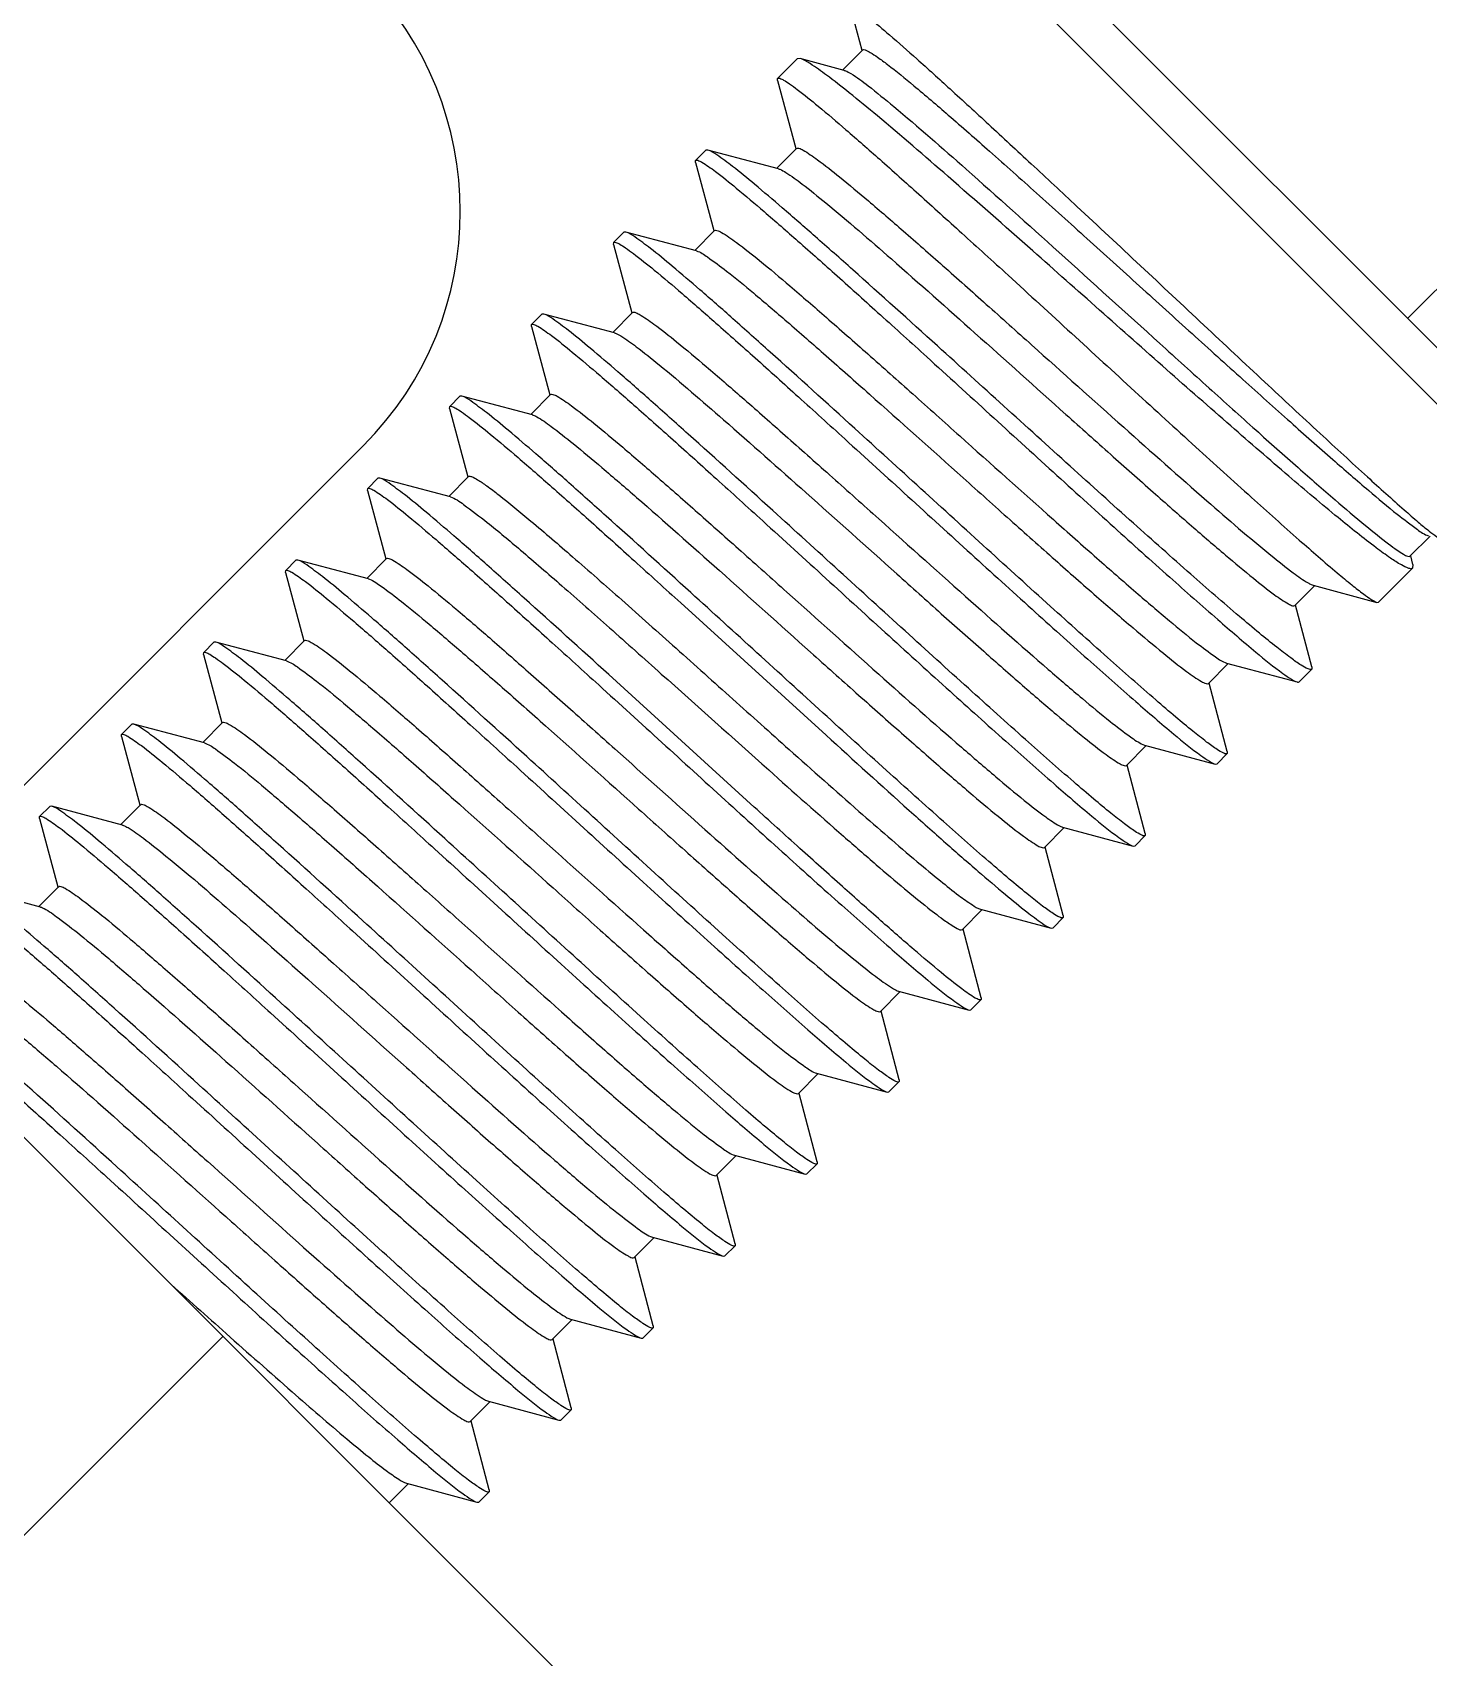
# Model space of a CAD drawing. Extents: x -1396510 to 1250330, y -1892470 to 1623980.
# Drawn here: x -1162113.2 to -1162012.9, y -61658.1 to -61541.4 of the extents above; entities that cross this region are included whole.
import ezdxf

# ---------------------------------------------------------------- set-up
doc = ezdxf.new("R2010")
doc.units = 0
doc.header["$LTSCALE"] = 1000
doc.header["$MEASUREMENT"] = 0

msp = doc.modelspace()

# ---------------------------------------------------------------- linework, layer by layer
at = {"linetype": 'Continuous'}
for p, q in [((-1162240.14, -61494.41), (-1162049.02, -61685.53)), ((-1161998.18, -61578.19), (-1162052.74, -61523.63)), ((-1162047.67, -61532.73), (-1162007.29, -61573.12)), ((-1162054.44, -61539.58), (-1162053.6, -61542.69)), ((-1162053.55, -61542.67), (-1162054.98, -61544.11)), ((-1162059.66, -61544.72), (-1162058.25, -61543.31)), ((-1162058.04, -61543.29), (-1162058.25, -61543.31)), ((-1162054.87, -61544.14), (-1162058.04, -61543.29)), ((-1162059.67, -61544.86), (-1162059.66, -61544.72)), ((-1162059.67, -61544.86), (-1162058.35, -61549.76)), ((-1162000.95, -61548.49), (-1162014.41, -61561.96)), ((-1162065.56, -61550.75), (-1162065.55, -61550.61)), ((-1162065.56, -61550.75), (-1162064.24, -61555.65)), ((-1162065.55, -61550.61), (-1162064.81, -61549.87)), ((-1162064.67, -61549.86), (-1162064.81, -61549.87)), ((-1162059.6, -61551.21), (-1162064.67, -61549.86)), ((-1162058.3, -61549.75), (-1162059.72, -61551.17)), ((-1162071.45, -61556.64), (-1162071.43, -61556.49)), ((-1162071.45, -61556.64), (-1162070.13, -61561.54)), ((-1162071.44, -61556.49), (-1162070.7, -61555.76)), ((-1162070.56, -61555.75), (-1162070.7, -61555.76)), ((-1162065.49, -61557.1), (-1162070.56, -61555.75)), ((-1162064.18, -61555.64), (-1162065.61, -61557.07)), ((-1162077.33, -61562.53), (-1162077.33, -61562.38)), ((-1162077.33, -61562.38), (-1162076.59, -61561.65)), ((-1162076.45, -61561.64), (-1162076.59, -61561.65)), ((-1162071.38, -61562.99), (-1162076.45, -61561.64)), ((-1162070.07, -61561.53), (-1162071.5, -61562.96)), ((-1162077.33, -61562.53), (-1162076.02, -61567.43)), ((-1162083.22, -61568.42), (-1162083.21, -61568.27)), ((-1162083.21, -61568.27), (-1162082.48, -61567.54)), ((-1162082.34, -61567.53), (-1162082.48, -61567.54)), ((-1162077.27, -61568.88), (-1162082.34, -61567.53)), ((-1162075.96, -61567.42), (-1162077.39, -61568.85)), ((-1162083.22, -61568.42), (-1162081.91, -61573.32)), ((-1162089.42, -61571.09), (-1162123.07, -61604.75)), ((-1162089.11, -61574.31), (-1162089.1, -61574.16)), ((-1162089.1, -61574.16), (-1162088.37, -61573.43)), ((-1162088.23, -61573.42), (-1162088.37, -61573.43)), ((-1162083.16, -61574.77), (-1162088.23, -61573.42)), ((-1162081.85, -61573.31), (-1162083.28, -61574.74)), ((-1162089.11, -61574.31), (-1162087.8, -61579.21)), ((-1162014.24, -61579.03), (-1162012.8, -61577.59)), ((-1162094.99, -61580.05), (-1162094.26, -61579.32)), ((-1162094.12, -61579.31), (-1162094.26, -61579.32)), ((-1162089.05, -61580.66), (-1162094.12, -61579.31)), ((-1162087.74, -61579.2), (-1162089.17, -61580.63)), ((-1162016.5, -61582.33), (-1162014.05, -61579.89)), ((-1162014.03, -61579.62), (-1162014.19, -61579.01)), ((-1162014.03, -61579.62), (-1162014.05, -61579.89)), ((-1162095, -61580.2), (-1162094.99, -61580.05)), ((-1162095, -61580.2), (-1162093.69, -61585.1)), ((-1162089.05, -61580.66), (-1162088.97, -61580.68)), ((-1162022.51, -61582.57), (-1162021.08, -61581.14)), ((-1162021.2, -61581.11), (-1162016.61, -61582.34)), ((-1162016.61, -61582.34), (-1162016.5, -61582.33)), ((-1162066.62, -61582.38), (-1162056.18, -61591.88)), ((-1162021.29, -61586.96), (-1162022.46, -61582.55)), ((-1162100.88, -61585.94), (-1162100.15, -61585.21)), ((-1162100.01, -61585.2), (-1162100.15, -61585.21)), ((-1162094.94, -61586.55), (-1162100.01, -61585.2)), ((-1162093.63, -61585.09), (-1162095.06, -61586.52)), ((-1162100.89, -61586.09), (-1162100.88, -61585.94)), ((-1162100.89, -61586.09), (-1162099.58, -61590.99)), ((-1162028.72, -61588.16), (-1162027.29, -61586.73)), ((-1162027.41, -61586.7), (-1162022.35, -61588.06)), ((-1162021.29, -61586.96), (-1162021.3, -61587.14)), ((-1162061.34, -61597.04), (-1162071.78, -61587.53)), ((-1162027.36, -61593.06), (-1162028.67, -61588.15)), ((-1162022.21, -61588.05), (-1162021.3, -61587.14)), ((-1162106.77, -61591.83), (-1162106.04, -61591.1)), ((-1162105.9, -61591.09), (-1162106.04, -61591.1)), ((-1162100.83, -61592.44), (-1162105.9, -61591.09)), ((-1162099.52, -61590.98), (-1162100.95, -61592.41)), ((-1162106.78, -61591.98), (-1162106.77, -61591.83)), ((-1162106.78, -61591.98), (-1162105.47, -61596.88)), ((-1162034.61, -61594.05), (-1162033.18, -61592.62)), ((-1162033.42, -61592.55), (-1162033.3, -61592.59)), ((-1162033.3, -61592.59), (-1162028.24, -61593.95)), ((-1162028.24, -61593.95), (-1162028.1, -61593.94)), ((-1162028.1, -61593.94), (-1162027.37, -61593.2)), ((-1162027.36, -61593.06), (-1162027.37, -61593.2)), ((-1162033.25, -61598.95), (-1162034.56, -61594.04)), ((-1162112.66, -61597.72), (-1162111.93, -61596.99)), ((-1162111.79, -61596.98), (-1162111.93, -61596.99)), ((-1162106.72, -61598.33), (-1162111.79, -61596.98)), ((-1162105.41, -61596.87), (-1162106.84, -61598.3)), ((-1162112.67, -61597.87), (-1162112.66, -61597.72)), ((-1162112.67, -61597.87), (-1162111.36, -61602.77)), ((-1162040.5, -61599.94), (-1162039.07, -61598.51)), ((-1162039.19, -61598.48), (-1162034.13, -61599.84)), ((-1162034.13, -61599.84), (-1162033.99, -61599.83)), ((-1162033.99, -61599.83), (-1162033.26, -61599.09)), ((-1162033.25, -61598.95), (-1162033.26, -61599.09)), ((-1162039.14, -61604.84), (-1162040.45, -61599.93)), ((-1162112.61, -61604.22), (-1162117.68, -61602.87)), ((-1162111.3, -61602.76), (-1162112.73, -61604.19)), ((-1162046.39, -61605.83), (-1162044.96, -61604.4)), ((-1162045.08, -61604.37), (-1162040.02, -61605.73)), ((-1162039.88, -61605.72), (-1162039.15, -61604.98)), ((-1162039.14, -61604.84), (-1162039.15, -61604.98)), ((-1162045.03, -61610.73), (-1162046.34, -61605.82)), ((-1162040.02, -61605.73), (-1162039.88, -61605.72)), ((-1162052.28, -61611.72), (-1162050.85, -61610.29)), ((-1162050.97, -61610.26), (-1162045.91, -61611.62)), ((-1162045.77, -61611.61), (-1162045.04, -61610.87)), ((-1162045.03, -61610.73), (-1162045.04, -61610.87)), ((-1162050.92, -61616.62), (-1162052.23, -61611.71)), ((-1162045.91, -61611.62), (-1162045.77, -61611.61)), ((-1162058.17, -61617.61), (-1162056.74, -61616.18)), ((-1162056.86, -61616.15), (-1162051.8, -61617.51)), ((-1162051.66, -61617.5), (-1162050.93, -61616.76)), ((-1162050.92, -61616.62), (-1162050.93, -61616.76)), ((-1162056.81, -61622.51), (-1162058.12, -61617.6)), ((-1162051.8, -61617.51), (-1162051.66, -61617.5)), ((-1162064.06, -61623.5), (-1162062.63, -61622.07)), ((-1162062.75, -61622.04), (-1162057.69, -61623.4)), ((-1162057.55, -61623.39), (-1162056.82, -61622.65)), ((-1162056.81, -61622.51), (-1162056.82, -61622.65)), ((-1162062.7, -61628.4), (-1162064.01, -61623.49)), ((-1162057.69, -61623.4), (-1162057.55, -61623.39)), ((-1162069.95, -61629.39), (-1162068.52, -61627.96)), ((-1162068.79, -61627.88), (-1162068.64, -61627.93)), ((-1162068.64, -61627.93), (-1162063.58, -61629.29)), ((-1162063.44, -61629.28), (-1162062.71, -61628.54)), ((-1162062.7, -61628.4), (-1162062.71, -61628.54)), ((-1162068.59, -61634.29), (-1162069.9, -61629.37)), ((-1162063.58, -61629.29), (-1162063.44, -61629.28)), ((-1162075.84, -61635.28), (-1162074.41, -61633.85)), ((-1162074.53, -61633.82), (-1162069.47, -61635.18)), ((-1162069.33, -61635.17), (-1162068.6, -61634.43)), ((-1162068.59, -61634.29), (-1162068.6, -61634.43)), ((-1162126.43, -61661.98), (-1162099.51, -61635.05)), ((-1162074.48, -61640.18), (-1162075.79, -61635.26)), ((-1162069.47, -61635.18), (-1162069.33, -61635.17)), ((-1162081.73, -61641.17), (-1162080.3, -61639.74)), ((-1162080.42, -61639.71), (-1162075.36, -61641.07)), ((-1162075.22, -61641.06), (-1162074.49, -61640.32)), ((-1162074.48, -61640.18), (-1162074.49, -61640.32)), ((-1162080.37, -61646.07), (-1162081.68, -61641.15)), ((-1162075.36, -61641.07), (-1162075.22, -61641.06)), ((-1162087.56, -61647), (-1162086.19, -61645.63)), ((-1162086.31, -61645.6), (-1162081.25, -61646.96)), ((-1162081.11, -61646.95), (-1162080.38, -61646.21)), ((-1162080.37, -61646.07), (-1162080.38, -61646.21)), ((-1162081.25, -61646.96), (-1162081.11, -61646.95))]:
    msp.add_line(p, q, dxfattribs=at)
for centre, radius, start, end in [((-1162106.25, -61554.27), 23.8, 315.0001, 44.9999), ((-1160391.07, -59718.89), 2566.87, 228.15527, 228.28072)]:
    msp.add_arc(centre, radius, start, end, dxfattribs=at)
for points, knots in [([(-1162054.43, -61539.49), (-1162054.4, -61539.46), (-1162054.23, -61539.53), (-1162053.99, -61539.68), (-1162053.57, -61539.97), (-1162052.77, -61540.61), (-1162051.44, -61541.74), (-1162049.51, -61543.44), (-1162047.14, -61545.59), (-1162044.4, -61548.1), (-1162041.36, -61550.92), (-1162039.25, -61552.89), (-1162038.16, -61553.91)], [0, 0, 0, 0, 0.005961, 0.020019, 0.042763, 0.074169, 0.16218, 0.281779, 0.42973, 0.601989, 0.793845, 1, 1, 1, 1]), ([(-1162053.55, -61542.67), (-1162053.51, -61542.63), (-1162053.27, -61542.69), (-1162052.95, -61542.88), (-1162052.4, -61543.24), (-1162051.36, -61544.02), (-1162049.66, -61545.41), (-1162047.22, -61547.49), (-1162044.29, -61550.07), (-1162040.97, -61553.03), (-1162037.39, -61556.26), (-1162033.66, -61559.63), (-1162029.94, -61563.01), (-1162026.33, -61566.26), (-1162022.96, -61569.28), (-1162019.95, -61571.95), (-1162017.4, -61574.15), (-1162015.39, -61575.86), (-1162013.96, -61576.92), (-1162013.21, -61577.48), (-1162012.91, -61577.56)], [0, 0, 0, 0, 0.003403, 0.010859, 0.022763, 0.03908, 0.084361, 0.145013, 0.218706, 0.302631, 0.393625, 0.488307, 0.583205, 0.674888, 0.760095, 0.835845, 0.89954, 0.949057, 0.982826, 1, 1, 1, 1]), ([(-1162041.34, -61557.1), (-1162043.36, -61555.31), (-1162047.06, -61552.06), (-1162051.44, -61548.26), (-1162054.37, -61545.86), (-1162055.97, -61544.59), (-1162057.13, -61543.77), (-1162057.78, -61543.36), (-1162058.04, -61543.29)], [0, 0, 0, 0, 0.372718, 0.681061, 0.801832, 0.896452, 0.962849, 1, 1, 1, 1]), ([(-1162059.66, -61544.72), (-1162059.62, -61544.68), (-1162059.44, -61544.72), (-1162059.18, -61544.86), (-1162058.74, -61545.14), (-1162057.92, -61545.75), (-1162056.56, -61546.85), (-1162054.59, -61548.53), (-1162052.19, -61550.64), (-1162049.42, -61553.12), (-1162046.35, -61555.9), (-1162044.21, -61557.84), (-1162043.1, -61558.85)], [0, 0, 0, 0, 0.00672, 0.021093, 0.043999, 0.075491, 0.163523, 0.283007, 0.430749, 0.60272, 0.794233, 1, 1, 1, 1]), ([(-1162054.87, -61544.14), (-1162054.84, -61544.14), (-1162054.67, -61544.2), (-1162054.52, -61544.29), (-1162054.4, -61544.37)], [0, 0, 0, 0, 0.181453, 1, 1, 1, 1]), ([(-1162054.4, -61544.37), (-1162053.96, -61544.63), (-1162052.93, -61545.41), (-1162050.15, -61547.68), (-1162045.59, -61551.68), (-1162039.25, -61557.38), (-1162033.45, -61562.63), (-1162028.74, -61566.89), (-1162025.43, -61569.87), (-1162022.41, -61572.55), (-1162019.79, -61574.85), (-1162017.63, -61576.68), (-1162016.14, -61577.88), (-1162015.23, -61578.56), (-1162014.76, -61578.86), (-1162014.48, -61579.02), (-1162014.27, -61579.06), (-1162014.24, -61579.03)], [0, 0, 0, 0, 0.028596, 0.073027, 0.202674, 0.370878, 0.554611, 0.644603, 0.729354, 0.806116, 0.872445, 0.926278, 0.966, 0.980209, 0.990539, 0.997006, 1, 1, 1, 1]), ([(-1162065.55, -61550.61), (-1162065.51, -61550.57), (-1162065.32, -61550.61), (-1162064.87, -61550.86), (-1162063.91, -61551.54), (-1162062.45, -61552.73), (-1162060.47, -61554.41), (-1162058.06, -61556.51), (-1162055.28, -61558.98), (-1162052.2, -61561.76), (-1162050.06, -61563.7), (-1162048.95, -61564.71)], [0, 0, 0, 0, 0.006764, 0.021168, 0.075586, 0.163643, 0.283139, 0.43087, 0.602811, 0.794278, 1, 1, 1, 1]), ([(-1162048.18, -61563.93), (-1162050.2, -61562.1), (-1162053.12, -61559.47), (-1162056.84, -61556.17), (-1162059.19, -61554.12), (-1162061.16, -61552.44), (-1162062.72, -61551.15), (-1162063.83, -61550.34), (-1162064.43, -61549.92), (-1162064.67, -61549.86)], [0, 0, 0, 0, 0.377224, 0.54287, 0.687753, 0.808376, 0.901881, 0.966123, 1, 1, 1, 1]), ([(-1162058.3, -61549.75), (-1162058.26, -61549.71), (-1162058.06, -61549.74), (-1162057.58, -61550), (-1162056.57, -61550.7), (-1162055.03, -61551.92), (-1162052.98, -61553.64), (-1162050.51, -61555.77), (-1162047.69, -61558.25), (-1162044.61, -61560.99), (-1162040.29, -61564.86), (-1162035.03, -61569.58), (-1162029.32, -61574.64), (-1162025.28, -61578.14), (-1162022.83, -61580.08), (-1162021.93, -61580.73), (-1162021.56, -61580.95)], [0, 0, 0, 0, 0.003326, 0.010207, 0.036006, 0.077506, 0.133409, 0.201849, 0.280515, 0.366741, 0.457609, 0.640942, 0.80605, 0.931108, 0.973278, 1, 1, 1, 1]), ([(-1162059.6, -61551.21), (-1162059.57, -61551.22), (-1162059.38, -61551.28), (-1162059.21, -61551.38), (-1162059.07, -61551.47)], [0, 0, 0, 0, 0.180154, 1, 1, 1, 1]), ([(-1162059.07, -61551.47), (-1162058.67, -61551.72), (-1162057.7, -61552.44), (-1162055.15, -61554.49), (-1162051.03, -61558.07), (-1162045.29, -61563.16), (-1162040.06, -61567.86), (-1162035.8, -61571.67), (-1162032.79, -61574.34), (-1162030.05, -61576.75), (-1162027.65, -61578.82), (-1162025.66, -61580.48), (-1162024.18, -61581.66), (-1162023.21, -61582.33), (-1162022.74, -61582.58), (-1162022.55, -61582.6), (-1162022.51, -61582.57)], [0, 0, 0, 0, 0.02987, 0.074864, 0.204049, 0.370755, 0.553129, 0.642736, 0.727349, 0.804209, 0.870824, 0.925059, 0.965214, 0.990129, 0.996773, 1, 1, 1, 1]), ([(-1162038.16, -61553.91), (-1162035.11, -61556.75), (-1162030.62, -61560.96), (-1162024.81, -61566.4), (-1162020.9, -61570.03), (-1162017.56, -61573.1), (-1162015.21, -61575.22), (-1162013.73, -61576.51), (-1162012.96, -61577.16), (-1162012.42, -61577.56), (-1162012.13, -61577.77), (-1162012.02, -61577.8)], [0, 0, 0, 0, 0.352343, 0.521286, 0.674411, 0.804337, 0.904804, 0.942423, 0.971006, 0.990237, 1, 1, 1, 1]), ([(-1162071.43, -61556.49), (-1162071.4, -61556.46), (-1162071.21, -61556.5), (-1162070.95, -61556.64), (-1162070.52, -61556.92), (-1162069.69, -61557.53), (-1162068.33, -61558.62), (-1162066.36, -61560.29), (-1162063.95, -61562.4), (-1162061.17, -61564.87), (-1162058.09, -61567.65), (-1162055.95, -61569.59), (-1162054.84, -61570.6)], [0, 0, 0, 0, 0.006769, 0.021177, 0.044114, 0.075625, 0.163681, 0.283172, 0.430898, 0.602836, 0.794292, 1, 1, 1, 1]), ([(-1162054.11, -61569.86), (-1162056.13, -61568.03), (-1162059.04, -61565.39), (-1162062.75, -61562.07), (-1162065.1, -61560.01), (-1162067.07, -61558.33), (-1162068.62, -61557.04), (-1162069.73, -61556.23), (-1162070.32, -61555.81), (-1162070.56, -61555.75)], [0, 0, 0, 0, 0.377469, 0.543191, 0.688109, 0.808726, 0.902172, 0.966298, 1, 1, 1, 1]), ([(-1162064.18, -61555.64), (-1162064.15, -61555.6), (-1162063.94, -61555.64), (-1162063.43, -61555.91), (-1162062.38, -61556.65), (-1162060.76, -61557.94), (-1162058.61, -61559.75), (-1162056.03, -61561.99), (-1162053.09, -61564.58), (-1162049.9, -61567.42), (-1162045.46, -61571.39), (-1162041.06, -61575.33), (-1162036.84, -61579.07), (-1162034.07, -61581.5), (-1162031.69, -61583.53), (-1162029.8, -61585.1), (-1162028.44, -61586.1), (-1162027.71, -61586.62), (-1162027.41, -61586.7)], [0, 0, 0, 0, 0.003454, 0.01069, 0.03788, 0.081592, 0.14037, 0.212137, 0.294327, 0.383985, 0.477885, 0.664852, 0.751185, 0.82854, 0.894141, 0.945652, 0.981282, 1, 1, 1, 1]), ([(-1162065.49, -61557.1), (-1162065.2, -61557.18), (-1162064.47, -61557.7), (-1162063.11, -61558.69), (-1162061.22, -61560.27), (-1162058.84, -61562.29), (-1162056.07, -61564.72), (-1162051.85, -61568.46), (-1162047.45, -61572.4), (-1162043.01, -61576.38), (-1162039.82, -61579.22), (-1162036.88, -61581.81), (-1162034.29, -61584.05), (-1162032.14, -61585.85), (-1162030.53, -61587.15), (-1162029.47, -61587.89), (-1162028.97, -61588.16), (-1162028.76, -61588.2), (-1162028.72, -61588.16)], [0, 0, 0, 0, 0.01868, 0.054279, 0.105765, 0.171349, 0.248696, 0.335028, 0.522011, 0.615926, 0.705601, 0.787808, 0.859593, 0.918386, 0.962109, 0.989307, 0.996546, 1, 1, 1, 1]), ([(-1162014.05, -61579.89), (-1162014.11, -61579.95), (-1162014.46, -61579.88), (-1162014.95, -61579.61), (-1162015.75, -61579.11), (-1162017.26, -61577.99), (-1162019.71, -61576.03), (-1162023.17, -61573.1), (-1162027.27, -61569.54), (-1162031.8, -61565.56), (-1162036.53, -61561.36), (-1162039.74, -61558.51), (-1162041.34, -61557.1)], [0, 0, 0, 0, 0.007718, 0.024092, 0.050069, 0.085552, 0.183385, 0.312896, 0.467567, 0.639554, 0.820094, 1, 1, 1, 1]), ([(-1162043.1, -61558.85), (-1162040.06, -61561.63), (-1162035.58, -61565.75), (-1162029.76, -61571.07), (-1162025.82, -61574.64), (-1162022.45, -61577.65), (-1162020.04, -61579.75), (-1162018.5, -61581.03), (-1162017.67, -61581.68), (-1162017.08, -61582.1), (-1162016.74, -61582.31), (-1162016.61, -61582.34)], [0, 0, 0, 0, 0.348378, 0.515751, 0.667951, 0.797828, 0.899283, 0.937823, 0.967619, 0.988371, 1, 1, 1, 1]), ([(-1162077.33, -61562.38), (-1162077.29, -61562.35), (-1162077.1, -61562.39), (-1162076.65, -61562.64), (-1162075.69, -61563.32), (-1162074.23, -61564.51), (-1162072.25, -61566.18), (-1162069.84, -61568.29), (-1162067.06, -61570.76), (-1162063.98, -61573.54), (-1162061.84, -61575.48), (-1162060.73, -61576.49)], [0, 0, 0, 0, 0.006751, 0.021138, 0.075529, 0.163569, 0.283057, 0.430793, 0.602755, 0.79425, 1, 1, 1, 1]), ([(-1162060, -61575.75), (-1162062.02, -61573.92), (-1162064.93, -61571.28), (-1162068.64, -61567.96), (-1162070.99, -61565.9), (-1162072.96, -61564.22), (-1162074.51, -61562.93), (-1162075.62, -61562.12), (-1162076.21, -61561.7), (-1162076.45, -61561.64)], [0, 0, 0, 0, 0.377471, 0.543199, 0.68812, 0.808735, 0.902176, 0.966298, 1, 1, 1, 1]), ([(-1162070.07, -61561.53), (-1162070.04, -61561.49), (-1162069.83, -61561.52), (-1162069.34, -61561.79), (-1162068.31, -61562.51), (-1162066.73, -61563.77), (-1162064.63, -61565.53), (-1162062.1, -61567.72), (-1162059.22, -61570.26), (-1162056.08, -61573.05), (-1162051.7, -61576.96), (-1162046.42, -61581.7), (-1162041.41, -61586.14), (-1162037.94, -61589.12), (-1162035.98, -61590.75), (-1162034.54, -61591.85), (-1162033.74, -61592.41), (-1162033.42, -61592.55)], [0, 0, 0, 0, 0.0034, 0.010481, 0.037064, 0.079814, 0.137351, 0.207694, 0.288393, 0.376621, 0.469285, 0.654869, 0.819322, 0.88628, 0.93982, 0.978116, 1, 1, 1, 1]), ([(-1162071.38, -61562.99), (-1162071.35, -61563), (-1162071.19, -61563.05), (-1162071.05, -61563.14), (-1162070.93, -61563.21)], [0, 0, 0, 0, 0.185393, 1, 1, 1, 1]), ([(-1162070.93, -61563.21), (-1162070.54, -61563.44), (-1162069.61, -61564.12), (-1162067.12, -61566.11), (-1162063.07, -61569.62), (-1162057.4, -61574.65), (-1162052.2, -61579.31), (-1162047.96, -61583.11), (-1162044.95, -61585.78), (-1162042.19, -61588.2), (-1162039.79, -61590.28), (-1162037.79, -61591.94), (-1162036.29, -61593.13), (-1162035.31, -61593.81), (-1162034.84, -61594.06), (-1162034.65, -61594.09), (-1162034.61, -61594.05)], [0, 0, 0, 0, 0.028607, 0.072452, 0.199893, 0.36582, 0.548462, 0.638549, 0.723814, 0.801433, 0.868843, 0.923828, 0.964605, 0.989945, 0.99671, 1, 1, 1, 1]), ([(-1162048.95, -61564.71), (-1162045.92, -61567.46), (-1162041.45, -61571.55), (-1162035.63, -61576.83), (-1162031.7, -61580.37), (-1162028.3, -61583.37), (-1162025.61, -61585.68), (-1162023.84, -61587.13), (-1162022.85, -61587.81), (-1162022.5, -61588.02), (-1162022.35, -61588.06)], [0, 0, 0, 0, 0.34673, 0.51345, 0.665272, 0.795129, 0.896992, 0.966206, 0.987594, 1, 1, 1, 1]), ([(-1162021.3, -61587.14), (-1162021.36, -61587.19), (-1162021.69, -61587.08), (-1162022.14, -61586.81), (-1162022.91, -61586.27), (-1162023.9, -61585.5), (-1162025.13, -61584.5), (-1162027.19, -61582.77), (-1162030.21, -61580.13), (-1162034.26, -61576.53), (-1162038.73, -61572.49), (-1162043.42, -61568.24), (-1162046.59, -61565.37), (-1162048.18, -61563.93)], [0, 0, 0, 0, 0.006963, 0.023033, 0.048864, 0.084278, 0.128882, 0.182131, 0.311785, 0.466682, 0.638948, 0.819791, 1, 1, 1, 1]), ([(-1162083.21, -61568.27), (-1162083.18, -61568.24), (-1162082.99, -61568.28), (-1162082.73, -61568.42), (-1162082.3, -61568.7), (-1162081.47, -61569.31), (-1162080.11, -61570.4), (-1162078.14, -61572.07), (-1162075.73, -61574.18), (-1162072.95, -61576.65), (-1162069.87, -61579.43), (-1162067.73, -61581.37), (-1162066.62, -61582.38)], [0, 0, 0, 0, 0.00677, 0.021179, 0.044118, 0.075631, 0.163692, 0.283187, 0.430912, 0.602844, 0.794295, 1, 1, 1, 1]), ([(-1162065.89, -61581.64), (-1162067.91, -61579.81), (-1162070.82, -61577.17), (-1162074.53, -61573.85), (-1162076.88, -61571.79), (-1162078.85, -61570.11), (-1162080.4, -61568.82), (-1162081.51, -61568.01), (-1162082.1, -61567.59), (-1162082.34, -61567.53)], [0, 0, 0, 0, 0.377474, 0.5432, 0.688119, 0.808732, 0.902174, 0.966298, 1, 1, 1, 1]), ([(-1162075.96, -61567.42), (-1162075.93, -61567.38), (-1162075.73, -61567.41), (-1162075.24, -61567.67), (-1162074.23, -61568.38), (-1162072.68, -61569.61), (-1162070.62, -61571.33), (-1162068.14, -61573.48), (-1162065.31, -61575.97), (-1162062.22, -61578.72), (-1162057.89, -61582.59), (-1162052.63, -61587.3), (-1162047.64, -61591.74), (-1162044.14, -61594.74), (-1162042.13, -61596.43), (-1162040.62, -61597.6), (-1162039.77, -61598.21), (-1162039.42, -61598.39)], [0, 0, 0, 0, 0.003357, 0.010314, 0.036413, 0.078396, 0.134939, 0.204143, 0.283646, 0.370725, 0.462392, 0.646848, 0.81189, 0.879926, 0.93509, 0.975533, 1, 1, 1, 1]), ([(-1162077.27, -61568.88), (-1162077.25, -61568.89), (-1162077.14, -61568.92), (-1162077.04, -61568.97), (-1162076.96, -61569.01)], [0, 0, 0, 0, 0.197861, 1, 1, 1, 1]), ([(-1162076.96, -61569.01), (-1162076.6, -61569.21), (-1162075.71, -61569.85), (-1162074.16, -61571.08), (-1162072.12, -61572.79), (-1162068.61, -61575.81), (-1162063.62, -61580.25), (-1162058.39, -61584.94), (-1162054.09, -61588.78), (-1162051.03, -61591.5), (-1162048.23, -61593.96), (-1162045.78, -61596.08), (-1162043.74, -61597.78), (-1162042.21, -61599), (-1162041.21, -61599.69), (-1162040.73, -61599.95), (-1162040.54, -61599.98), (-1162040.5, -61599.94)], [0, 0, 0, 0, 0.026094, 0.067879, 0.124054, 0.192759, 0.358157, 0.5419, 0.632944, 0.719307, 0.798065, 0.866559, 0.922485, 0.963991, 0.989789, 0.996669, 1, 1, 1, 1]), ([(-1162054.84, -61570.6), (-1162051.81, -61573.35), (-1162047.34, -61577.44), (-1162041.52, -61582.72), (-1162037.58, -61586.26), (-1162034.19, -61589.26), (-1162031.5, -61591.57), (-1162029.73, -61593.02), (-1162028.73, -61593.7), (-1162028.39, -61593.91), (-1162028.24, -61593.95)], [0, 0, 0, 0, 0.346741, 0.513465, 0.665282, 0.795135, 0.896996, 0.966208, 0.987595, 1, 1, 1, 1]), ([(-1162027.37, -61593.2), (-1162027.42, -61593.26), (-1162027.75, -61593.12), (-1162028.18, -61592.86), (-1162028.95, -61592.3), (-1162029.92, -61591.53), (-1162031.14, -61590.52), (-1162033.18, -61588.76), (-1162036.19, -61586.12), (-1162040.22, -61582.49), (-1162044.69, -61578.45), (-1162049.36, -61574.18), (-1162052.53, -61571.3), (-1162054.11, -61569.86)], [0, 0, 0, 0, 0.006649, 0.022591, 0.048358, 0.08374, 0.128335, 0.181594, 0.311309, 0.466309, 0.638694, 0.819661, 1, 1, 1, 1]), ([(-1162089.1, -61574.16), (-1162089.07, -61574.13), (-1162088.88, -61574.17), (-1162088.43, -61574.42), (-1162087.47, -61575.1), (-1162086.01, -61576.29), (-1162084.03, -61577.97), (-1162081.62, -61580.07), (-1162078.84, -61582.54), (-1162075.76, -61585.32), (-1162073.62, -61587.26), (-1162072.51, -61588.27)], [0, 0, 0, 0, 0.006764, 0.021166, 0.075581, 0.163632, 0.283123, 0.430854, 0.602802, 0.794275, 1, 1, 1, 1]), ([(-1162071.78, -61587.53), (-1162073.8, -61585.7), (-1162076.71, -61583.06), (-1162080.42, -61579.74), (-1162082.77, -61577.68), (-1162084.74, -61576), (-1162086.29, -61574.71), (-1162087.4, -61573.9), (-1162087.99, -61573.48), (-1162088.23, -61573.42)], [0, 0, 0, 0, 0.377469, 0.543192, 0.688111, 0.808729, 0.902174, 0.966298, 1, 1, 1, 1]), ([(-1162081.85, -61573.31), (-1162081.8, -61573.26), (-1162081.52, -61573.34), (-1162081.13, -61573.57), (-1162080.46, -61574.03), (-1162079.18, -61575), (-1162077.12, -61576.7), (-1162074.19, -61579.23), (-1162070.72, -61582.28), (-1162066.89, -61585.69), (-1162062.89, -61589.28), (-1162060.18, -61591.7), (-1162058.83, -61592.91)], [0, 0, 0, 0, 0.007187, 0.023409, 0.049389, 0.084973, 0.183182, 0.313164, 0.468251, 0.640433, 0.820786, 1, 1, 1, 1]), ([(-1162083.16, -61574.77), (-1162082.81, -61574.86), (-1162081.92, -61575.53), (-1162080.25, -61576.78), (-1162077.91, -61578.76), (-1162074.99, -61581.28), (-1162071.63, -61584.26), (-1162066.68, -61588.67), (-1162062.88, -61592.08), (-1162060.3, -61594.38)], [0, 0, 0, 0, 0.036102, 0.107011, 0.209882, 0.340038, 0.491461, 0.657121, 1, 1, 1, 1]), ([(-1162060.73, -61576.49), (-1162057.7, -61579.24), (-1162053.23, -61583.33), (-1162047.41, -61588.61), (-1162043.47, -61592.15), (-1162040.08, -61595.15), (-1162037.39, -61597.46), (-1162035.62, -61598.91), (-1162034.62, -61599.59), (-1162034.28, -61599.8), (-1162034.13, -61599.84)], [0, 0, 0, 0, 0.346731, 0.513454, 0.665274, 0.795126, 0.896989, 0.966206, 0.987594, 1, 1, 1, 1]), ([(-1162033.26, -61599.09), (-1162033.31, -61599.15), (-1162033.64, -61599.01), (-1162034.07, -61598.74), (-1162034.84, -61598.19), (-1162035.81, -61597.42), (-1162037.03, -61596.4), (-1162039.08, -61594.65), (-1162042.08, -61592), (-1162046.11, -61588.38), (-1162050.58, -61584.33), (-1162055.25, -61580.07), (-1162058.42, -61577.19), (-1162060, -61575.75)], [0, 0, 0, 0, 0.006666, 0.022627, 0.048408, 0.083802, 0.128405, 0.181668, 0.311381, 0.466366, 0.638733, 0.819684, 1, 1, 1, 1]), ([(-1162094.99, -61580.05), (-1162094.96, -61580.02), (-1162094.77, -61580.06), (-1162094.32, -61580.31), (-1162093.36, -61580.99), (-1162091.9, -61582.18), (-1162089.92, -61583.85), (-1162087.51, -61585.96), (-1162084.73, -61588.43), (-1162081.65, -61591.21), (-1162079.51, -61593.15), (-1162078.4, -61594.16)], [0, 0, 0, 0, 0.006753, 0.021141, 0.075535, 0.163578, 0.283068, 0.430803, 0.602762, 0.794253, 1, 1, 1, 1]), ([(-1162077.67, -61593.42), (-1162079.69, -61591.59), (-1162082.6, -61588.95), (-1162086.31, -61585.63), (-1162088.66, -61583.57), (-1162090.63, -61581.89), (-1162092.18, -61580.6), (-1162093.29, -61579.79), (-1162093.88, -61579.37), (-1162094.12, -61579.31)], [0, 0, 0, 0, 0.377475, 0.543203, 0.688123, 0.808736, 0.902176, 0.966298, 1, 1, 1, 1]), ([(-1162087.74, -61579.2), (-1162087.71, -61579.16), (-1162087.52, -61579.19), (-1162087.05, -61579.44), (-1162086.08, -61580.11), (-1162084.59, -61581.29), (-1162082.6, -61582.94), (-1162080.21, -61585), (-1162077.48, -61587.41), (-1162074.48, -61590.06), (-1162070.26, -61593.84), (-1162065.07, -61598.49), (-1162059.41, -61603.52), (-1162055.34, -61607.05), (-1162052.83, -61609.06), (-1162051.88, -61609.76), (-1162051.48, -61610.01)], [0, 0, 0, 0, 0.003275, 0.01, 0.035178, 0.075698, 0.130349, 0.197374, 0.27459, 0.359464, 0.449211, 0.631458, 0.797569, 0.925917, 0.970495, 1, 1, 1, 1]), ([(-1162088.97, -61580.68), (-1162088.66, -61580.8), (-1162087.88, -61581.35), (-1162086.46, -61582.43), (-1162084.52, -61584.04), (-1162082.12, -61586.1), (-1162079.33, -61588.54), (-1162075.12, -61592.27), (-1162070.76, -61596.19), (-1162066.36, -61600.12), (-1162063.21, -61602.93), (-1162060.31, -61605.48), (-1162057.76, -61607.68), (-1162055.65, -61609.46), (-1162054.06, -61610.73), (-1162053.02, -61611.46), (-1162052.52, -61611.72), (-1162052.32, -61611.76), (-1162052.28, -61611.72)], [0, 0, 0, 0, 0.02094, 0.058446, 0.111386, 0.177943, 0.255788, 0.342174, 0.52817, 0.621201, 0.709853, 0.790993, 0.861757, 0.919661, 0.962695, 0.989457, 0.996584, 1, 1, 1, 1]), ([(-1162021.56, -61580.95), (-1162021.53, -61580.96), (-1162021.41, -61581.03), (-1162021.29, -61581.08), (-1162021.2, -61581.11)], [0, 0, 0, 0, 0.308118, 1, 1, 1, 1]), ([(-1162039.15, -61604.98), (-1162039.2, -61605.04), (-1162039.53, -61604.9), (-1162039.96, -61604.64), (-1162040.73, -61604.08), (-1162041.7, -61603.31), (-1162042.92, -61602.3), (-1162044.97, -61600.54), (-1162047.97, -61597.89), (-1162052, -61594.27), (-1162056.47, -61590.22), (-1162061.14, -61585.96), (-1162064.31, -61583.08), (-1162065.89, -61581.64)], [0, 0, 0, 0, 0.006653, 0.022601, 0.048372, 0.083758, 0.128357, 0.181617, 0.311328, 0.466323, 0.638705, 0.819669, 1, 1, 1, 1]), ([(-1162083.56, -61599.31), (-1162085.58, -61597.47), (-1162088.49, -61594.84), (-1162092.2, -61591.52), (-1162094.55, -61589.46), (-1162096.52, -61587.78), (-1162098.07, -61586.49), (-1162099.18, -61585.68), (-1162099.77, -61585.26), (-1162100.01, -61585.2)], [0, 0, 0, 0, 0.377472, 0.543197, 0.688115, 0.808729, 0.902174, 0.966298, 1, 1, 1, 1]), ([(-1162093.63, -61585.09), (-1162093.59, -61585.05), (-1162093.39, -61585.08), (-1162092.88, -61585.36), (-1162091.83, -61586.1), (-1162090.21, -61587.39), (-1162088.06, -61589.2), (-1162085.48, -61591.44), (-1162082.54, -61594.03), (-1162079.35, -61596.87), (-1162074.91, -61600.84), (-1162070.51, -61604.78), (-1162066.29, -61608.52), (-1162063.52, -61610.95), (-1162061.14, -61612.98), (-1162059.25, -61614.55), (-1162057.89, -61615.55), (-1162057.15, -61616.07), (-1162056.86, -61616.15)], [0, 0, 0, 0, 0.003453, 0.010691, 0.037881, 0.081592, 0.14037, 0.212138, 0.294327, 0.383985, 0.477885, 0.664851, 0.751185, 0.82854, 0.894141, 0.945651, 0.981282, 1, 1, 1, 1]), ([(-1162100.88, -61585.94), (-1162100.85, -61585.91), (-1162100.66, -61585.95), (-1162100.4, -61586.09), (-1162099.97, -61586.37), (-1162099.14, -61586.98), (-1162097.78, -61588.07), (-1162095.81, -61589.74), (-1162093.4, -61591.85), (-1162090.62, -61594.32), (-1162087.54, -61597.1), (-1162085.4, -61599.04), (-1162084.29, -61600.05)], [0, 0, 0, 0, 0.006772, 0.021184, 0.044125, 0.07564, 0.163702, 0.283197, 0.430921, 0.602852, 0.794299, 1, 1, 1, 1]), ([(-1162094.94, -61586.55), (-1162094.65, -61586.63), (-1162093.92, -61587.14), (-1162092.56, -61588.14), (-1162090.67, -61589.72), (-1162088.29, -61591.74), (-1162085.52, -61594.17), (-1162081.3, -61597.91), (-1162076.9, -61601.85), (-1162072.46, -61605.83), (-1162069.27, -61608.67), (-1162066.33, -61611.26), (-1162063.74, -61613.5), (-1162061.59, -61615.3), (-1162059.98, -61616.6), (-1162058.92, -61617.34), (-1162058.41, -61617.61), (-1162058.21, -61617.65), (-1162058.17, -61617.61)], [0, 0, 0, 0, 0.01868, 0.054278, 0.105765, 0.171349, 0.248696, 0.335028, 0.522011, 0.615926, 0.705601, 0.787809, 0.859594, 0.918387, 0.96211, 0.989307, 0.996546, 1, 1, 1, 1]), ([(-1162022.35, -61588.06), (-1162022.33, -61588.07), (-1162022.28, -61588.08), (-1162022.23, -61588.06), (-1162022.21, -61588.05)], [0, 0, 0, 0, 0.601135, 1, 1, 1, 1]), ([(-1162072.51, -61588.27), (-1162069.48, -61591.02), (-1162065.01, -61595.11), (-1162059.19, -61600.39), (-1162055.25, -61603.93), (-1162051.86, -61606.93), (-1162049.17, -61609.24), (-1162047.4, -61610.69), (-1162046.4, -61611.37), (-1162046.05, -61611.58), (-1162045.91, -61611.62)], [0, 0, 0, 0, 0.346742, 0.513466, 0.665282, 0.795133, 0.896995, 0.966208, 0.987595, 1, 1, 1, 1]), ([(-1162089.45, -61605.2), (-1162091.47, -61603.36), (-1162094.38, -61600.73), (-1162098.09, -61597.41), (-1162100.44, -61595.35), (-1162102.41, -61593.67), (-1162103.96, -61592.38), (-1162105.07, -61591.57), (-1162105.66, -61591.15), (-1162105.9, -61591.09)], [0, 0, 0, 0, 0.377469, 0.543193, 0.688114, 0.808731, 0.902175, 0.966298, 1, 1, 1, 1]), ([(-1162099.52, -61590.98), (-1162099.48, -61590.94), (-1162099.28, -61590.97), (-1162098.77, -61591.25), (-1162097.71, -61591.99), (-1162096.1, -61593.28), (-1162093.95, -61595.09), (-1162091.37, -61597.33), (-1162088.43, -61599.92), (-1162085.24, -61602.76), (-1162080.8, -61606.73), (-1162076.4, -61610.67), (-1162072.18, -61614.41), (-1162069.41, -61616.84), (-1162067.03, -61618.87), (-1162065.14, -61620.44), (-1162063.78, -61621.44), (-1162063.04, -61621.96), (-1162062.75, -61622.04)], [0, 0, 0, 0, 0.003454, 0.01069, 0.03788, 0.081592, 0.14037, 0.212137, 0.294327, 0.383985, 0.477885, 0.664852, 0.751185, 0.82854, 0.894141, 0.945652, 0.981282, 1, 1, 1, 1]), ([(-1162106.77, -61591.83), (-1162106.74, -61591.8), (-1162106.55, -61591.84), (-1162106.1, -61592.09), (-1162105.14, -61592.77), (-1162103.68, -61593.96), (-1162101.7, -61595.63), (-1162099.29, -61597.74), (-1162096.51, -61600.21), (-1162093.43, -61602.99), (-1162091.29, -61604.93), (-1162090.18, -61605.94)], [0, 0, 0, 0, 0.006759, 0.021154, 0.075559, 0.163605, 0.283093, 0.430826, 0.60278, 0.794263, 1, 1, 1, 1]), ([(-1162100.83, -61592.44), (-1162100.54, -61592.52), (-1162099.81, -61593.03), (-1162098.45, -61594.03), (-1162096.56, -61595.61), (-1162094.18, -61597.63), (-1162091.4, -61600.06), (-1162087.19, -61603.8), (-1162082.79, -61607.74), (-1162078.35, -61611.72), (-1162075.16, -61614.56), (-1162072.22, -61617.15), (-1162069.63, -61619.39), (-1162067.48, -61621.19), (-1162065.87, -61622.49), (-1162064.81, -61623.23), (-1162064.3, -61623.5), (-1162064.1, -61623.54), (-1162064.06, -61623.5)], [0, 0, 0, 0, 0.01868, 0.054279, 0.105765, 0.171349, 0.248696, 0.335028, 0.522011, 0.615925, 0.705601, 0.787808, 0.859593, 0.918386, 0.962109, 0.989307, 0.996546, 1, 1, 1, 1]), ([(-1162056.18, -61591.88), (-1162054.2, -61593.68), (-1162051.34, -61596.28), (-1162047.69, -61599.53), (-1162045.39, -61601.55), (-1162043.45, -61603.2), (-1162041.93, -61604.46), (-1162040.84, -61605.26), (-1162040.26, -61605.67), (-1162040.02, -61605.73)], [0, 0, 0, 0, 0.37799, 0.543633, 0.688373, 0.808786, 0.902082, 0.966176, 1, 1, 1, 1]), ([(-1162050.93, -61616.76), (-1162050.98, -61616.82), (-1162051.31, -61616.68), (-1162051.74, -61616.41), (-1162052.51, -61615.86), (-1162053.48, -61615.09), (-1162054.7, -61614.07), (-1162056.75, -61612.32), (-1162059.75, -61609.67), (-1162063.78, -61606.05), (-1162068.25, -61602), (-1162072.92, -61597.74), (-1162076.09, -61594.86), (-1162077.67, -61593.42)], [0, 0, 0, 0, 0.006667, 0.022629, 0.048411, 0.083807, 0.128411, 0.181675, 0.311387, 0.466369, 0.638735, 0.819685, 1, 1, 1, 1]), ([(-1162058.83, -61592.91), (-1162057.16, -61594.39), (-1162054.12, -61597.1), (-1162050.49, -61600.25), (-1162048.09, -61602.25), (-1162046.78, -61603.3), (-1162045.82, -61603.98), (-1162045.3, -61604.31), (-1162045.08, -61604.37)], [0, 0, 0, 0, 0.374071, 0.682548, 0.803098, 0.897367, 0.963332, 1, 1, 1, 1]), ([(-1162078.4, -61594.16), (-1162075.37, -61596.91), (-1162070.9, -61601), (-1162065.08, -61606.28), (-1162061.14, -61609.82), (-1162057.75, -61612.82), (-1162055.06, -61615.13), (-1162053.29, -61616.58), (-1162052.29, -61617.26), (-1162051.94, -61617.47), (-1162051.8, -61617.51)], [0, 0, 0, 0, 0.346729, 0.513451, 0.665273, 0.795127, 0.896989, 0.966206, 0.987594, 1, 1, 1, 1]), ([(-1162060.3, -61594.38), (-1162058.52, -61595.97), (-1162055.95, -61598.25), (-1162052.69, -61601.09), (-1162050.67, -61602.81), (-1162049.05, -61604.14), (-1162047.74, -61605.16), (-1162047.02, -61605.61), (-1162046.48, -61605.92), (-1162046.39, -61605.83)], [0, 0, 0, 0, 0.397555, 0.569298, 0.716744, 0.835965, 0.923877, 0.978429, 1, 1, 1, 1]), ([(-1162095.34, -61611.09), (-1162097.36, -61609.25), (-1162100.27, -61606.62), (-1162103.98, -61603.3), (-1162106.33, -61601.24), (-1162108.3, -61599.56), (-1162109.85, -61598.27), (-1162110.96, -61597.46), (-1162111.55, -61597.04), (-1162111.79, -61596.98)], [0, 0, 0, 0, 0.377477, 0.543204, 0.688124, 0.808736, 0.902175, 0.966298, 1, 1, 1, 1]), ([(-1162105.41, -61596.87), (-1162105.38, -61596.83), (-1162105.17, -61596.86), (-1162104.68, -61597.13), (-1162103.65, -61597.84), (-1162102.09, -61599.1), (-1162099.99, -61600.85), (-1162097.48, -61603.02), (-1162094.61, -61605.55), (-1162091.49, -61608.33), (-1162087.12, -61612.23), (-1162081.84, -61616.96), (-1162076.84, -61621.4), (-1162073.37, -61624.39), (-1162071.39, -61626.03), (-1162069.93, -61627.15), (-1162069.12, -61627.73), (-1162068.79, -61627.88)], [0, 0, 0, 0, 0.003388, 0.010435, 0.036885, 0.079424, 0.136687, 0.206717, 0.287086, 0.374999, 0.46739, 0.652665, 0.817282, 0.884537, 0.938524, 0.977409, 1, 1, 1, 1]), ([(-1162045.04, -61610.87), (-1162045.07, -61610.91), (-1162045.25, -61610.87), (-1162045.7, -61610.63), (-1162046.64, -61609.96), (-1162048.08, -61608.8), (-1162050.02, -61607.16), (-1162052.38, -61605.09), (-1162055.11, -61602.66), (-1162058.14, -61599.94), (-1162060.25, -61598.03), (-1162061.34, -61597.04)], [0, 0, 0, 0, 0.006765, 0.021121, 0.075359, 0.163169, 0.282417, 0.429984, 0.601928, 0.793658, 1, 1, 1, 1]), ([(-1162112.66, -61597.72), (-1162112.63, -61597.69), (-1162112.44, -61597.73), (-1162111.99, -61597.98), (-1162111.03, -61598.66), (-1162109.57, -61599.85), (-1162107.59, -61601.52), (-1162105.18, -61603.63), (-1162102.4, -61606.1), (-1162099.32, -61608.88), (-1162097.18, -61610.82), (-1162096.07, -61611.83)], [0, 0, 0, 0, 0.006759, 0.021156, 0.075564, 0.163616, 0.28311, 0.430842, 0.60279, 0.794267, 1, 1, 1, 1]), ([(-1162106.72, -61598.33), (-1162106.69, -61598.34), (-1162106.55, -61598.39), (-1162106.42, -61598.46), (-1162106.31, -61598.52)], [0, 0, 0, 0, 0.188568, 1, 1, 1, 1]), ([(-1162106.31, -61598.52), (-1162105.92, -61598.75), (-1162105.01, -61599.42), (-1162102.54, -61601.38), (-1162098.5, -61604.88), (-1162092.83, -61609.91), (-1162087.62, -61614.58), (-1162083.36, -61618.39), (-1162080.34, -61621.07), (-1162077.57, -61623.5), (-1162075.15, -61625.59), (-1162073.14, -61627.27), (-1162071.64, -61628.47), (-1162070.65, -61629.15), (-1162070.18, -61629.4), (-1162069.99, -61629.43), (-1162069.95, -61629.39)], [0, 0, 0, 0, 0.027928, 0.071217, 0.197969, 0.363756, 0.546696, 0.637041, 0.722601, 0.800527, 0.868229, 0.923467, 0.96444, 0.989903, 0.996699, 1, 1, 1, 1]), ([(-1162056.82, -61622.65), (-1162056.87, -61622.71), (-1162057.2, -61622.57), (-1162057.63, -61622.31), (-1162058.4, -61621.75), (-1162059.36, -61620.98), (-1162060.59, -61619.97), (-1162062.63, -61618.21), (-1162065.64, -61615.56), (-1162069.67, -61611.94), (-1162074.13, -61607.89), (-1162078.81, -61603.63), (-1162081.98, -61600.75), (-1162083.56, -61599.31)], [0, 0, 0, 0, 0.006648, 0.02259, 0.048356, 0.083739, 0.128335, 0.181593, 0.311305, 0.466305, 0.638692, 0.819661, 1, 1, 1, 1]), ([(-1162084.29, -61600.05), (-1162081.26, -61602.8), (-1162076.79, -61606.89), (-1162070.97, -61612.17), (-1162067.03, -61615.71), (-1162063.64, -61618.71), (-1162060.95, -61621.02), (-1162059.18, -61622.47), (-1162058.18, -61623.15), (-1162057.83, -61623.36), (-1162057.69, -61623.4)], [0, 0, 0, 0, 0.346737, 0.513459, 0.66528, 0.795135, 0.896996, 0.966208, 0.987595, 1, 1, 1, 1]), ([(-1162101.23, -61616.98), (-1162103.25, -61615.14), (-1162106.16, -61612.51), (-1162109.87, -61609.19), (-1162112.22, -61607.13), (-1162114.19, -61605.45), (-1162115.74, -61604.16), (-1162116.85, -61603.35), (-1162117.44, -61602.93), (-1162117.68, -61602.87)], [0, 0, 0, 0, 0.377471, 0.543193, 0.688111, 0.808727, 0.902173, 0.966298, 1, 1, 1, 1]), ([(-1162111.3, -61602.76), (-1162111.27, -61602.72), (-1162111.07, -61602.75), (-1162110.58, -61603.01), (-1162109.58, -61603.71), (-1162108.04, -61604.93), (-1162105.99, -61606.65), (-1162103.52, -61608.78), (-1162100.7, -61611.26), (-1162097.62, -61614), (-1162093.31, -61617.86), (-1162088.06, -61622.56), (-1162083.07, -61626.99), (-1162079.57, -61630.01), (-1162077.55, -61631.7), (-1162076.01, -61632.9), (-1162075.15, -61633.52), (-1162074.79, -61633.71)], [0, 0, 0, 0, 0.003346, 0.01027, 0.03624, 0.078018, 0.134297, 0.203196, 0.28238, 0.369152, 0.460552, 0.644703, 0.809899, 0.878222, 0.93382, 0.974837, 1, 1, 1, 1]), ([(-1162118.55, -61603.61), (-1162118.52, -61603.58), (-1162118.33, -61603.62), (-1162118.07, -61603.76), (-1162117.64, -61604.04), (-1162116.81, -61604.65), (-1162115.45, -61605.74), (-1162113.48, -61607.41), (-1162111.07, -61609.52), (-1162108.29, -61611.99), (-1162105.21, -61614.77), (-1162103.07, -61616.71), (-1162101.96, -61617.72)], [0, 0, 0, 0, 0.006773, 0.021185, 0.044126, 0.075641, 0.163702, 0.283196, 0.43092, 0.602853, 0.7943, 1, 1, 1, 1]), ([(-1162112.34, -61604.33), (-1162111.98, -61604.52), (-1162111.11, -61605.15), (-1162109.57, -61606.35), (-1162107.54, -61608.05), (-1162104.04, -61611.07), (-1162099.05, -61615.5), (-1162093.81, -61620.2), (-1162089.5, -61624.06), (-1162086.43, -61626.79), (-1162083.61, -61629.27), (-1162081.15, -61631.4), (-1162079.1, -61633.11), (-1162077.56, -61634.33), (-1162076.56, -61635.03), (-1162076.07, -61635.29), (-1162075.88, -61635.32), (-1162075.84, -61635.28)], [0, 0, 0, 0, 0.025403, 0.066618, 0.122365, 0.190786, 0.356034, 0.54008, 0.631389, 0.718055, 0.797129, 0.865924, 0.922112, 0.96382, 0.989746, 0.996658, 1, 1, 1, 1]), ([(-1162062.71, -61628.54), (-1162062.76, -61628.6), (-1162063.09, -61628.46), (-1162063.52, -61628.19), (-1162064.29, -61627.64), (-1162065.26, -61626.87), (-1162066.48, -61625.85), (-1162068.52, -61624.1), (-1162071.53, -61621.45), (-1162075.56, -61617.83), (-1162080.03, -61613.78), (-1162084.7, -61609.52), (-1162087.87, -61606.64), (-1162089.45, -61605.2)], [0, 0, 0, 0, 0.006657, 0.022608, 0.04838, 0.083767, 0.128365, 0.181625, 0.31134, 0.466334, 0.63871, 0.819671, 1, 1, 1, 1]), ([(-1162090.18, -61605.94), (-1162087.15, -61608.69), (-1162082.68, -61612.78), (-1162076.86, -61618.06), (-1162072.92, -61621.6), (-1162069.53, -61624.6), (-1162066.84, -61626.91), (-1162065.07, -61628.36), (-1162064.07, -61629.04), (-1162063.72, -61629.25), (-1162063.58, -61629.29)], [0, 0, 0, 0, 0.346738, 0.513461, 0.665279, 0.79513, 0.896992, 0.966208, 0.987594, 1, 1, 1, 1]), ([(-1162107.12, -61622.87), (-1162109.14, -61621.03), (-1162112.05, -61618.4), (-1162115.76, -61615.08), (-1162118.11, -61613.02), (-1162120.08, -61611.34), (-1162121.63, -61610.05), (-1162122.74, -61609.24), (-1162123.33, -61608.82), (-1162123.57, -61608.76)], [0, 0, 0, 0, 0.37747, 0.543196, 0.688117, 0.808733, 0.902176, 0.966298, 1, 1, 1, 1]), ([(-1162117.19, -61608.65), (-1162117.16, -61608.61), (-1162116.96, -61608.64), (-1162116.49, -61608.89), (-1162115.5, -61609.57), (-1162113.99, -61610.77), (-1162111.98, -61612.45), (-1162109.56, -61614.55), (-1162106.78, -61616.98), (-1162103.76, -61619.67), (-1162099.49, -61623.48), (-1162094.28, -61628.16), (-1162088.62, -61633.18), (-1162084.57, -61636.68), (-1162082.12, -61638.64), (-1162081.2, -61639.3), (-1162080.82, -61639.52)], [0, 0, 0, 0, 0.003304, 0.010111, 0.035617, 0.076659, 0.131985, 0.199788, 0.27782, 0.363483, 0.453918, 0.636961, 0.802699, 0.929211, 0.972307, 1, 1, 1, 1]), ([(-1162124.44, -61609.5), (-1162124.41, -61609.47), (-1162124.22, -61609.5), (-1162123.77, -61609.76), (-1162122.81, -61610.44), (-1162121.35, -61611.63), (-1162119.37, -61613.3), (-1162116.96, -61615.41), (-1162114.18, -61617.88), (-1162111.1, -61620.65), (-1162108.96, -61622.6), (-1162107.85, -61623.6)], [0, 0, 0, 0, 0.006754, 0.021145, 0.075539, 0.16358, 0.283067, 0.430802, 0.602761, 0.794254, 1, 1, 1, 1]), ([(-1162118.35, -61610.17), (-1162118.01, -61610.32), (-1162117.2, -61610.89), (-1162115.73, -61612.03), (-1162113.75, -61613.68), (-1162110.27, -61616.66), (-1162105.27, -61621.1), (-1162099.99, -61625.83), (-1162095.63, -61629.73), (-1162092.51, -61632.51), (-1162089.65, -61635.03), (-1162087.14, -61637.2), (-1162085.05, -61638.95), (-1162083.48, -61640.2), (-1162082.46, -61640.91), (-1162081.97, -61641.18), (-1162081.77, -61641.21), (-1162081.73, -61641.17)], [0, 0, 0, 0, 0.022835, 0.061922, 0.116063, 0.18342, 0.348093, 0.533262, 0.625558, 0.713362, 0.793619, 0.863541, 0.920711, 0.963177, 0.989581, 0.996616, 1, 1, 1, 1]), ([(-1162051.48, -61610.01), (-1162051.43, -61610.04), (-1162051.27, -61610.13), (-1162051.1, -61610.23), (-1162050.97, -61610.26)], [0, 0, 0, 0, 0.319721, 1, 1, 1, 1]), ([(-1162068.6, -61634.43), (-1162068.65, -61634.49), (-1162068.98, -61634.35), (-1162069.41, -61634.08), (-1162070.18, -61633.53), (-1162071.15, -61632.76), (-1162072.37, -61631.74), (-1162074.42, -61629.99), (-1162077.42, -61627.34), (-1162081.45, -61623.72), (-1162085.92, -61619.67), (-1162090.59, -61615.41), (-1162093.76, -61612.53), (-1162095.34, -61611.09)], [0, 0, 0, 0, 0.006662, 0.022621, 0.048399, 0.083791, 0.128394, 0.181657, 0.311368, 0.466355, 0.638726, 0.819681, 1, 1, 1, 1]), ([(-1162096.07, -61611.83), (-1162093.04, -61614.58), (-1162088.57, -61618.67), (-1162082.75, -61623.95), (-1162078.81, -61627.49), (-1162075.42, -61630.49), (-1162072.73, -61632.8), (-1162070.96, -61634.25), (-1162069.96, -61634.93), (-1162069.61, -61635.14), (-1162069.47, -61635.18)], [0, 0, 0, 0, 0.346729, 0.513449, 0.665271, 0.795127, 0.89699, 0.966206, 0.987594, 1, 1, 1, 1]), ([(-1162074.49, -61640.32), (-1162074.54, -61640.38), (-1162074.87, -61640.24), (-1162075.3, -61639.97), (-1162076.07, -61639.42), (-1162077.03, -61638.65), (-1162078.26, -61637.64), (-1162080.3, -61635.88), (-1162083.31, -61633.23), (-1162087.34, -61629.61), (-1162091.8, -61625.56), (-1162096.48, -61621.3), (-1162099.65, -61618.42), (-1162101.23, -61616.98)], [0, 0, 0, 0, 0.006647, 0.022587, 0.048351, 0.083733, 0.128327, 0.181585, 0.3113, 0.466301, 0.638689, 0.819659, 1, 1, 1, 1]), ([(-1162101.96, -61617.72), (-1162098.93, -61620.47), (-1162094.46, -61624.56), (-1162088.64, -61629.84), (-1162084.7, -61633.38), (-1162081.31, -61636.38), (-1162078.61, -61638.69), (-1162076.85, -61640.14), (-1162075.85, -61640.82), (-1162075.5, -61641.03), (-1162075.36, -61641.07)], [0, 0, 0, 0, 0.34674, 0.513463, 0.665282, 0.795136, 0.896997, 0.966208, 0.987595, 1, 1, 1, 1]), ([(-1162080.38, -61646.21), (-1162080.43, -61646.27), (-1162080.76, -61646.13), (-1162081.19, -61645.86), (-1162081.96, -61645.31), (-1162082.93, -61644.54), (-1162084.15, -61643.52), (-1162086.2, -61641.77), (-1162089.2, -61639.12), (-1162093.23, -61635.5), (-1162097.7, -61631.45), (-1162102.37, -61627.19), (-1162105.54, -61624.31), (-1162107.12, -61622.87)], [0, 0, 0, 0, 0.006662, 0.022618, 0.048395, 0.083785, 0.128385, 0.181648, 0.311361, 0.46635, 0.638722, 0.819678, 1, 1, 1, 1]), ([(-1162107.85, -61623.6), (-1162104.82, -61626.36), (-1162100.35, -61630.45), (-1162094.53, -61635.73), (-1162090.59, -61639.27), (-1162087.2, -61642.27), (-1162084.5, -61644.58), (-1162082.74, -61646.03), (-1162081.74, -61646.71), (-1162081.39, -61646.92), (-1162081.25, -61646.96)], [0, 0, 0, 0, 0.346734, 0.513458, 0.665277, 0.795128, 0.896991, 0.966206, 0.987594, 1, 1, 1, 1]), ([(-1162099.27, -61634.84), (-1162097.7, -61636.24), (-1162094.82, -61638.79), (-1162091.41, -61641.75), (-1162089.15, -61643.62), (-1162087.91, -61644.6), (-1162087.01, -61645.23), (-1162086.51, -61645.54), (-1162086.31, -61645.6)], [0, 0, 0, 0, 0.375796, 0.683527, 0.803453, 0.897245, 0.963052, 1, 1, 1, 1]), ([(-1162080.82, -61639.52), (-1162080.78, -61639.55), (-1162080.65, -61639.62), (-1162080.52, -61639.68), (-1162080.42, -61639.71)], [0, 0, 0, 0, 0.311285, 1, 1, 1, 1])]:
    msp.add_open_spline(points, degree=3, knots=knots, dxfattribs=at)
for points in [[(-1162039.42, -61598.39), (-1162039.35, -61598.42), (-1162039.27, -61598.46), (-1162039.19, -61598.48)], [(-1162112.61, -61604.22), (-1162112.51, -61604.24), (-1162112.42, -61604.29), (-1162112.34, -61604.33)], [(-1162074.79, -61633.71), (-1162074.71, -61633.75), (-1162074.62, -61633.79), (-1162074.53, -61633.82)]]:
    msp.add_open_spline(points, degree=3, dxfattribs=at)

doc.saveas('drawing.dxf')
